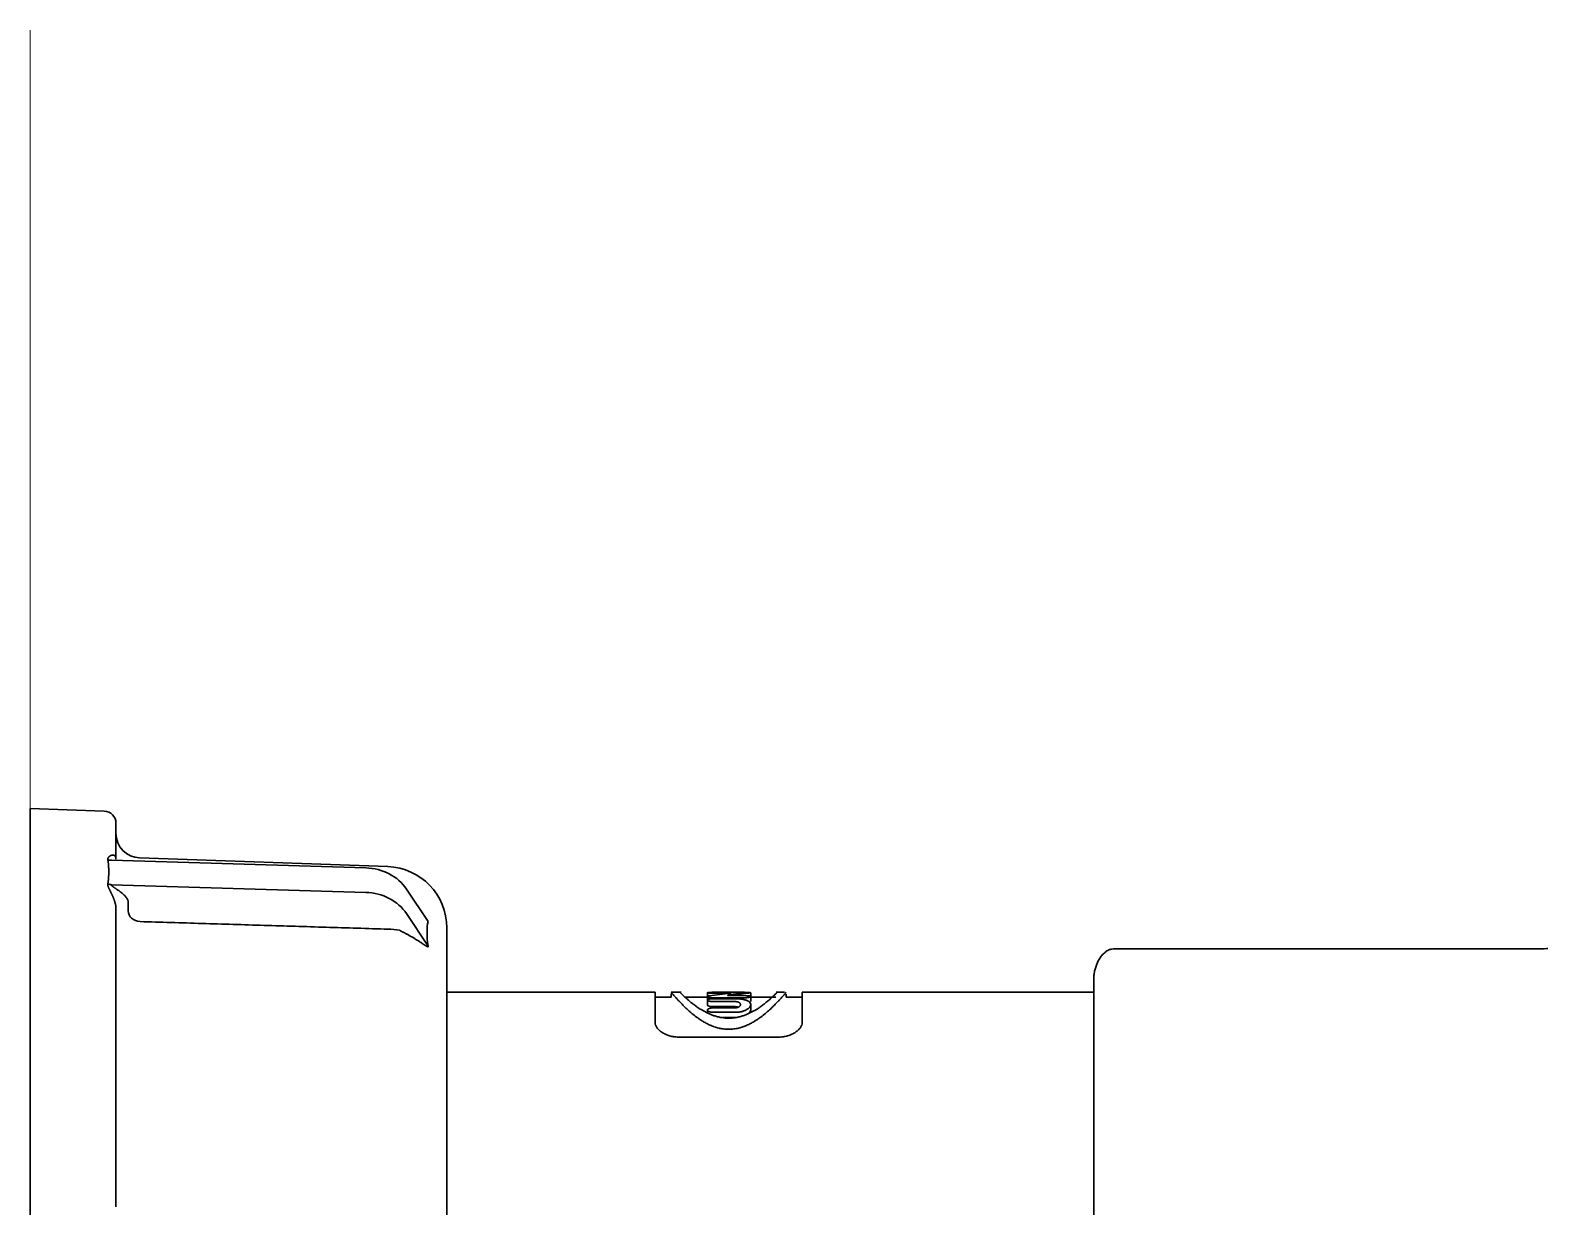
# Model space of a CAD drawing. Extents: x 5819 to 10669, y -850 to 3886.
# Drawn here: x 9465.1 to 9526.7, y 1343.8 to 1391.8 of the extents above; entities that cross this region are included whole.
import ezdxf

# ---------------------------------------------------------------- set-up
doc = ezdxf.new("R2010")
doc.units = 0
doc.header["$LTSCALE"] = 5
doc.layers.get('0').update_dxf_attribs({"linetype": 'CONTINUOUS', "lineweight": 0})
doc.layers.add('1', color=7, linetype='CONTINUOUS', true_color=0xffffff)

msp = doc.modelspace()

# ---------------------------------------------------------------- linework, layer by layer
at = {"color": 4}
msp.add_line((9465.073, 1391.826), (9465.073, 1291.826), dxfattribs=at)
at = {"layer": '1', "color": 7, "linetype": 'Continuous', "lineweight": 35}
for p, q in [((9465.073, 1323.576), (9465.073, 1360.076)), ((9468.09, 1359.971), (9465.073, 1360.076)), ((9468.573, 1359.471), (9468.573, 1358.009)), ((9468.395, 1357.966), (9478.765, 1357.652)), ((9479.66, 1357.704), (9469.538, 1358.057)), ((9478.765, 1356.652), (9468.395, 1356.966)), ((9480.427, 1356.787), (9481.311, 1355.462)), ((9468.573, 1356.009), (9468.573, 1343.826)), ((9469.073, 1355.898), (9469.073, 1356.262)), ((9481.311, 1354.462), (9480.427, 1355.787)), ((9482.073, 1355.206), (9482.073, 1328.447)), ((9526.673, 1354.352), (9509.352, 1354.352)), ((9508.473, 1330.529), (9508.473, 1353.124)), ((9490.573, 1352.576), (9482.073, 1352.576)), ((9490.573, 1352.576), (9490.573, 1351.343)), ((9491.231, 1352.376), (9490.573, 1352.376)), ((9491.639, 1352.576), (9491.231, 1352.576)), ((9491.231, 1352.508), (9491.231, 1352.376)), ((9492.708, 1352.376), (9491.795, 1352.376)), ((9492.708, 1352.403), (9492.708, 1352.557)), ((9492.708, 1352.401), (9492.708, 1352.262)), ((9492.708, 1352.259), (9492.708, 1352.053)), ((9494.226, 1352.568), (9492.943, 1352.568)), ((9492.943, 1352.54), (9493.604, 1352.54)), ((9493.853, 1352.315), (9492.943, 1352.315)), ((9492.943, 1352.198), (9493.837, 1352.198)), ((9492.951, 1352.354), (9494.24, 1352.354)), ((9494.223, 1352.576), (9492.97, 1352.576)), ((9493.46, 1352.568), (9493.46, 1352.574)), ((9493.46, 1352.574), (9493.723, 1352.574)), ((9493.553, 1352.443), (9493.553, 1352.455)), ((9494.24, 1352.44), (9493.588, 1352.44)), ((9493.604, 1352.54), (9493.604, 1352.53)), ((9493.655, 1352.537), (9493.604, 1352.54)), ((9493.639, 1352.533), (9493.656, 1352.536)), ((9493.723, 1352.574), (9493.723, 1352.568)), ((9494.475, 1352.556), (9494.395, 1352.543)), ((9494.475, 1352.406), (9494.475, 1352.556)), ((9494.475, 1352.197), (9494.475, 1352.4)), ((9495.5, 1352.376), (9494.475, 1352.376)), ((9495.857, 1352.576), (9495.506, 1352.576)), ((9495.915, 1352.376), (9495.915, 1352.507)), ((9496.573, 1352.376), (9495.915, 1352.376)), ((9496.573, 1352.576), (9496.573, 1351.343)), ((9508.473, 1352.576), (9496.573, 1352.576)), ((9492.708, 1351.853), (9492.708, 1351.742)), ((9493.837, 1351.991), (9492.943, 1351.991)), ((9493.837, 1351.941), (9492.943, 1351.941)), ((9492.943, 1351.76), (9493.853, 1351.76)), ((9493.853, 1351.543), (9493.335, 1351.543)), ((9494.475, 1351.868), (9494.475, 1352.077)), ((9495.573, 1350.746), (9491.573, 1350.746))]:
    msp.add_line(p, q, dxfattribs=at)
for centre, radius, start, end in [((9468.073, 1359.471), 0.5, 0, 88), ((9469.573, 1359.057), 1, 180, 268), ((9479.573, 1355.206), 2.5, 0, 88)]:
    msp.add_arc(centre, radius, start, end, dxfattribs=at)
for centre, major_axis, ratio, start_param, end_param in [((9478.695, 1355.921), (-2, 0), 0.866025, 3.665191, 4.677482), ((9478.695, 1354.921), (2, 0), 0.866025, 0.523599, 1.53589), ((9469.575, 1355.896), (0.502, 0), 0.866025, 3.137813, 4.674264), ((9484.015, 1350.905), (2.46, -4.919), 0.25, 3.422403, 3.788078), ((9479.573, 1352.574), (-2.98, 0), 0.866025, 4.522349, 4.677177), ((9494.688, 1341.826), (11.675, 0), 0.92076, 1.660733, 1.734392), ((9495.304, 1341.826), (-11.675, 0), 0.92076, 4.790315, 4.862935)]:
    msp.add_ellipse(centre, major_axis=major_axis, ratio=ratio, start_param=start_param, end_param=end_param, dxfattribs=at)
for points, knots in [([(9468.243, 1357.979), (9468.242, 1357.981), (9468.242, 1357.985), (9468.241, 1357.99), (9468.24, 1357.996), (9468.24, 1358.001), (9468.24, 1358.007), (9468.24, 1358.012), (9468.241, 1358.018), (9468.242, 1358.023), (9468.243, 1358.028), (9468.244, 1358.033), (9468.245, 1358.038), (9468.247, 1358.043), (9468.248, 1358.048), (9468.25, 1358.053), (9468.253, 1358.058), (9468.255, 1358.063), (9468.26, 1358.072), (9468.268, 1358.084), (9468.28, 1358.098), (9468.295, 1358.113), (9468.309, 1358.124), (9468.322, 1358.133), (9468.334, 1358.141), (9468.346, 1358.148), (9468.358, 1358.154), (9468.37, 1358.159), (9468.383, 1358.164), (9468.395, 1358.168), (9468.408, 1358.171), (9468.42, 1358.173), (9468.428, 1358.174), (9468.433, 1358.174)], [0, 0, 0, 0, 0.015878, 0.031814, 0.047812, 0.06388, 0.080024, 0.096249, 0.112563, 0.128971, 0.145479, 0.162093, 0.178818, 0.19566, 0.212625, 0.229717, 0.246942, 0.264306, 0.281812, 0.341486, 0.403922, 0.469212, 0.537436, 0.583365, 0.629342, 0.675374, 0.721474, 0.767649, 0.81391, 0.860266, 0.906726, 0.953301, 1, 1, 1, 1]), ([(9468.243, 1357.004), (9468.244, 1357.012), (9468.246, 1357.028), (9468.25, 1357.053), (9468.253, 1357.077), (9468.256, 1357.102), (9468.259, 1357.127), (9468.262, 1357.152), (9468.265, 1357.178), (9468.267, 1357.203), (9468.269, 1357.229), (9468.271, 1357.256), (9468.273, 1357.282), (9468.274, 1357.309), (9468.275, 1357.336), (9468.277, 1357.363), (9468.277, 1357.39), (9468.278, 1357.418), (9468.279, 1357.445), (9468.279, 1357.473), (9468.279, 1357.508), (9468.279, 1357.55), (9468.278, 1357.597), (9468.276, 1357.643), (9468.274, 1357.689), (9468.272, 1357.733), (9468.268, 1357.776), (9468.265, 1357.819), (9468.26, 1357.86), (9468.255, 1357.901), (9468.249, 1357.94), (9468.245, 1357.966), (9468.243, 1357.979)], [0, 0, 0, 0, 0.023767, 0.047813, 0.072139, 0.096746, 0.121634, 0.146804, 0.172257, 0.197993, 0.224014, 0.25032, 0.276911, 0.303788, 0.330952, 0.358404, 0.386144, 0.414172, 0.44249, 0.471098, 0.499996, 0.549727, 0.598592, 0.646596, 0.693742, 0.740031, 0.785469, 0.830058, 0.873802, 0.916704, 0.958769, 1, 1, 1, 1]), ([(9468.433, 1358.174), (9468.435, 1358.174), (9468.439, 1358.174), (9468.445, 1358.175), (9468.451, 1358.174), (9468.458, 1358.174), (9468.463, 1358.173), (9468.469, 1358.172), (9468.475, 1358.171), (9468.48, 1358.17), (9468.486, 1358.168), (9468.491, 1358.166), (9468.496, 1358.164), (9468.501, 1358.162), (9468.506, 1358.159), (9468.51, 1358.157), (9468.515, 1358.154), (9468.519, 1358.15), (9468.523, 1358.147), (9468.527, 1358.143), (9468.532, 1358.139), (9468.537, 1358.133), (9468.542, 1358.126), (9468.547, 1358.118), (9468.552, 1358.11), (9468.556, 1358.102), (9468.56, 1358.093), (9468.563, 1358.084), (9468.565, 1358.074), (9468.568, 1358.064), (9468.57, 1358.054), (9468.571, 1358.043), (9468.572, 1358.032), (9468.573, 1358.02), (9468.573, 1358.013), (9468.573, 1358.009)], [0, 0, 0, 0, 0.033366, 0.06622, 0.098563, 0.130401, 0.161736, 0.192573, 0.222914, 0.252765, 0.282129, 0.311011, 0.339415, 0.367347, 0.394812, 0.421815, 0.448361, 0.474458, 0.50011, 0.525325, 0.550109, 0.589003, 0.62668, 0.663174, 0.698524, 0.732768, 0.765952, 0.798124, 0.829336, 0.859645, 0.889114, 0.917809, 0.945803, 0.973173, 1, 1, 1, 1]), ([(9468.433, 1356.508), (9468.43, 1356.513), (9468.426, 1356.523), (9468.419, 1356.538), (9468.412, 1356.554), (9468.405, 1356.568), (9468.398, 1356.583), (9468.391, 1356.598), (9468.384, 1356.612), (9468.377, 1356.626), (9468.37, 1356.641), (9468.363, 1356.655), (9468.357, 1356.668), (9468.35, 1356.682), (9468.343, 1356.696), (9468.337, 1356.709), (9468.33, 1356.722), (9468.324, 1356.735), (9468.317, 1356.748), (9468.307, 1356.768), (9468.295, 1356.795), (9468.28, 1356.826), (9468.268, 1356.856), (9468.259, 1356.88), (9468.253, 1356.899), (9468.249, 1356.913), (9468.245, 1356.928), (9468.243, 1356.941), (9468.241, 1356.955), (9468.24, 1356.968), (9468.24, 1356.98), (9468.241, 1356.993), (9468.242, 1357), (9468.243, 1357.004)], [0, 0, 0, 0, 0.025956, 0.051873, 0.077753, 0.103598, 0.129409, 0.155187, 0.180935, 0.206654, 0.232345, 0.258011, 0.283653, 0.309272, 0.334871, 0.36045, 0.386012, 0.411559, 0.437091, 0.462612, 0.530774, 0.596037, 0.65848, 0.718196, 0.751132, 0.783577, 0.815565, 0.847131, 0.878313, 0.90915, 0.939682, 0.969951, 1, 1, 1, 1]), ([(9468.395, 1356.966), (9468.394, 1356.964), (9468.392, 1356.961), (9468.391, 1356.956), (9468.39, 1356.951), (9468.391, 1356.946), (9468.392, 1356.94), (9468.395, 1356.934), (9468.399, 1356.928), (9468.404, 1356.922), (9468.41, 1356.915), (9468.417, 1356.909), (9468.428, 1356.899), (9468.445, 1356.886), (9468.469, 1356.869), (9468.498, 1356.849), (9468.525, 1356.832), (9468.551, 1356.815), (9468.578, 1356.798), (9468.613, 1356.775), (9468.661, 1356.742), (9468.716, 1356.704), (9468.775, 1356.661), (9468.825, 1356.62), (9468.872, 1356.579), (9468.913, 1356.54), (9468.949, 1356.502), (9468.972, 1356.474), (9468.986, 1356.457), (9468.991, 1356.449), (9468.997, 1356.441), (9469.003, 1356.434), (9469.008, 1356.426), (9469.013, 1356.419), (9469.018, 1356.411), (9469.022, 1356.404), (9469.027, 1356.396), (9469.031, 1356.389), (9469.035, 1356.382), (9469.039, 1356.375), (9469.042, 1356.367), (9469.046, 1356.36), (9469.049, 1356.353), (9469.052, 1356.346), (9469.055, 1356.339), (9469.057, 1356.333), (9469.06, 1356.326), (9469.062, 1356.319), (9469.064, 1356.312), (9469.066, 1356.306), (9469.068, 1356.299), (9469.069, 1356.293), (9469.07, 1356.287), (9469.071, 1356.28), (9469.072, 1356.274), (9469.073, 1356.268), (9469.073, 1356.264), (9469.073, 1356.262)], [0, 0, 0, 0, 0.008827, 0.017529, 0.026214, 0.034991, 0.043964, 0.053232, 0.062884, 0.073, 0.083649, 0.094889, 0.106772, 0.133274, 0.163963, 0.19895, 0.238314, 0.259625, 0.290185, 0.329995, 0.379055, 0.458183, 0.519485, 0.58154, 0.638683, 0.690987, 0.738547, 0.781491, 0.790577, 0.79953, 0.808349, 0.817039, 0.8256, 0.834035, 0.842346, 0.850535, 0.858606, 0.86656, 0.874401, 0.882131, 0.889753, 0.89727, 0.904687, 0.912004, 0.919228, 0.92636, 0.933406, 0.940368, 0.947251, 0.954059, 0.960796, 0.967468, 0.974078, 0.980631, 0.987132, 0.993587, 1, 1, 1, 1]), ([(9468.573, 1356.009), (9468.573, 1356.011), (9468.573, 1356.016), (9468.573, 1356.023), (9468.572, 1356.031), (9468.572, 1356.039), (9468.571, 1356.047), (9468.571, 1356.055), (9468.57, 1356.063), (9468.569, 1356.071), (9468.568, 1356.08), (9468.567, 1356.088), (9468.566, 1356.097), (9468.564, 1356.106), (9468.563, 1356.115), (9468.561, 1356.125), (9468.559, 1356.134), (9468.557, 1356.144), (9468.555, 1356.153), (9468.553, 1356.163), (9468.551, 1356.173), (9468.548, 1356.183), (9468.546, 1356.194), (9468.543, 1356.204), (9468.54, 1356.214), (9468.537, 1356.225), (9468.534, 1356.236), (9468.53, 1356.251), (9468.524, 1356.271), (9468.516, 1356.296), (9468.507, 1356.321), (9468.498, 1356.347), (9468.488, 1356.373), (9468.478, 1356.399), (9468.467, 1356.426), (9468.456, 1356.453), (9468.445, 1356.48), (9468.437, 1356.499), (9468.433, 1356.508)], [0, 0, 0, 0, 0.014378, 0.028902, 0.043586, 0.058442, 0.073484, 0.088723, 0.104172, 0.11984, 0.13574, 0.151881, 0.168274, 0.184928, 0.201853, 0.219056, 0.236547, 0.254333, 0.272422, 0.290821, 0.309537, 0.328577, 0.347948, 0.367654, 0.387703, 0.408098, 0.428847, 0.449953, 0.497402, 0.546428, 0.597075, 0.649384, 0.703393, 0.759133, 0.816637, 0.875933, 0.937046, 1, 1, 1, 1]), ([(9480.136, 1355.109), (9480.147, 1355.103), (9480.17, 1355.091), (9480.205, 1355.074), (9480.24, 1355.055), (9480.277, 1355.036), (9480.315, 1355.017), (9480.354, 1354.996), (9480.394, 1354.975), (9480.435, 1354.953), (9480.477, 1354.93), (9480.519, 1354.907), (9480.562, 1354.883), (9480.606, 1354.858), (9480.651, 1354.833), (9480.696, 1354.806), (9480.741, 1354.779), (9480.787, 1354.751), (9480.832, 1354.723), (9480.874, 1354.697), (9480.913, 1354.671), (9480.952, 1354.646), (9480.993, 1354.619), (9481.033, 1354.592), (9481.072, 1354.566), (9481.105, 1354.543), (9481.133, 1354.525), (9481.157, 1354.51), (9481.177, 1354.497), (9481.196, 1354.485), (9481.213, 1354.474), (9481.23, 1354.465), (9481.245, 1354.456), (9481.255, 1354.45), (9481.263, 1354.446), (9481.266, 1354.444), (9481.27, 1354.442), (9481.274, 1354.441), (9481.277, 1354.439), (9481.281, 1354.438), (9481.284, 1354.437), (9481.287, 1354.436), (9481.289, 1354.435), (9481.292, 1354.435), (9481.295, 1354.434), (9481.297, 1354.434), (9481.299, 1354.434), (9481.301, 1354.434), (9481.303, 1354.434), (9481.305, 1354.435), (9481.306, 1354.435), (9481.307, 1354.436), (9481.309, 1354.437), (9481.31, 1354.438), (9481.311, 1354.439), (9481.311, 1354.441), (9481.312, 1354.442), (9481.312, 1354.444), (9481.313, 1354.446), (9481.313, 1354.448), (9481.313, 1354.451), (9481.312, 1354.453), (9481.312, 1354.456), (9481.312, 1354.459), (9481.311, 1354.461), (9481.311, 1354.462)], [0, 0, 0, 0, 0.022749, 0.046442, 0.071084, 0.096677, 0.123224, 0.150727, 0.17919, 0.208613, 0.238998, 0.270347, 0.302662, 0.335944, 0.370194, 0.405413, 0.441603, 0.478764, 0.516896, 0.550512, 0.584107, 0.617682, 0.651237, 0.690279, 0.725292, 0.756281, 0.783252, 0.803729, 0.82322, 0.841731, 0.85927, 0.875843, 0.891461, 0.906135, 0.910594, 0.914927, 0.919136, 0.92322, 0.927183, 0.931027, 0.934753, 0.938363, 0.941861, 0.945249, 0.948531, 0.951708, 0.954786, 0.957768, 0.96066, 0.963464, 0.966189, 0.968838, 0.971418, 0.973938, 0.976403, 0.978822, 0.981203, 0.983556, 0.985888, 0.988211, 0.990533, 0.992863, 0.995212, 0.997588, 1, 1, 1, 1]), ([(9508.626, 1353.794), (9508.65, 1353.844), (9508.676, 1353.894), (9508.736, 1353.99), (9508.769, 1354.036), (9508.825, 1354.103), (9508.845, 1354.124), (9508.887, 1354.167), (9508.909, 1354.187), (9508.978, 1354.245), (9509.028, 1354.281), (9509.084, 1354.311)], [0, 0, 0, 0, 0.25, 0.25, 0.5, 0.5, 0.625, 0.625, 0.75, 0.75, 1, 1, 1, 1]), ([(9527.711, 1354.527), (9527.711, 1354.527), (9527.71, 1354.526), (9527.687, 1354.51), (9527.587, 1354.469), (9527.378, 1354.412), (9527.048, 1354.365), (9526.753, 1354.347), (9526.599, 1354.354), (9526.577, 1354.355)], [0, 0, 0, 0, 0.018111, 0.118249, 0.264032, 0.470073, 0.710482, 0.959056, 1, 1, 1, 1]), ([(9508.473, 1353.124), (9508.473, 1353.131), (9508.473, 1353.139), (9508.473, 1353.154), (9508.474, 1353.177), (9508.476, 1353.23), (9508.48, 1353.275), (9508.488, 1353.335), (9508.492, 1353.364), (9508.503, 1353.422), (9508.509, 1353.451), (9508.529, 1353.535), (9508.545, 1353.589), (9508.583, 1353.694), (9508.603, 1353.745), (9508.626, 1353.794)], [0, 0, 0, 0, 0.03125, 0.03125, 0.0625, 0.125, 0.25, 0.25, 0.375, 0.375, 0.5, 0.5, 0.75, 0.75, 1, 1, 1, 1]), ([(9491.231, 1352.576), (9491.231, 1352.576), (9491.239, 1352.566), (9491.266, 1352.534), (9491.288, 1352.508), (9491.319, 1352.472), (9491.346, 1352.441), (9491.356, 1352.429), (9491.376, 1352.406), (9491.387, 1352.394), (9491.421, 1352.355), (9491.447, 1352.327), (9491.502, 1352.266), (9491.532, 1352.233), (9491.598, 1352.163), (9491.633, 1352.126), (9491.71, 1352.047), (9491.752, 1352.006), (9491.842, 1351.919), (9491.89, 1351.874), (9491.956, 1351.815), (9491.97, 1351.803), (9491.997, 1351.779), (9492.039, 1351.743), (9492.083, 1351.706), (9492.175, 1351.631), (9492.241, 1351.581), (9492.349, 1351.504), (9492.386, 1351.478), (9492.463, 1351.427), (9492.503, 1351.402), (9492.587, 1351.352), (9492.631, 1351.327), (9492.723, 1351.279), (9492.772, 1351.256), (9492.849, 1351.222), (9492.875, 1351.211), (9492.916, 1351.195), (9492.93, 1351.189), (9492.958, 1351.179), (9492.973, 1351.174), (9493.044, 1351.149), (9493.105, 1351.131), (9493.184, 1351.112), (9493.2, 1351.109), (9493.232, 1351.102), (9493.248, 1351.099), (9493.298, 1351.09), (9493.332, 1351.085), (9493.433, 1351.072), (9493.502, 1351.067), (9493.573, 1351.067)], [0, 0, 0, 0, 0.124978, 0.124978, 0.187479, 0.249981, 0.249981, 0.281232, 0.281232, 0.312483, 0.312483, 0.374984, 0.374984, 0.437486, 0.437486, 0.499987, 0.499987, 0.562489, 0.562489, 0.62499, 0.62499, 0.640616, 0.640616, 0.656241, 0.687492, 0.687492, 0.749994, 0.749994, 0.781244, 0.781244, 0.812495, 0.812495, 0.843746, 0.843746, 0.874997, 0.874997, 0.890622, 0.890622, 0.898435, 0.898435, 0.906248, 0.906248, 0.937498, 0.937498, 0.945311, 0.945311, 0.953124, 0.953124, 0.968749, 0.968749, 1, 1, 1, 1]), ([(9493.573, 1351.523), (9493.514, 1351.523), (9493.456, 1351.526), (9493.371, 1351.534), (9493.343, 1351.538), (9493.288, 1351.546), (9493.26, 1351.55), (9493.18, 1351.566), (9493.13, 1351.578), (9493.057, 1351.598), (9493.033, 1351.605), (9492.987, 1351.619), (9492.964, 1351.627), (9492.897, 1351.65), (9492.856, 1351.666), (9492.776, 1351.7), (9492.738, 1351.717), (9492.666, 1351.752), (9492.631, 1351.77), (9492.581, 1351.797), (9492.565, 1351.806), (9492.533, 1351.824), (9492.517, 1351.833), (9492.44, 1351.878), (9492.384, 1351.913), (9492.281, 1351.982), (9492.233, 1352.016), (9492.144, 1352.082), (9492.103, 1352.114), (9492.045, 1352.16), (9492.027, 1352.175), (9491.991, 1352.204), (9491.974, 1352.219), (9491.925, 1352.26), (9491.895, 1352.286), (9491.84, 1352.336), (9491.814, 1352.359), (9491.745, 1352.423), (9491.707, 1352.459), (9491.662, 1352.502), (9491.649, 1352.515), (9491.627, 1352.537), (9491.618, 1352.546), (9491.606, 1352.558), (9491.603, 1352.561), (9491.598, 1352.566), (9491.595, 1352.569), (9491.59, 1352.574), (9491.588, 1352.576), (9491.588, 1352.576)], [0, 0, 0, 0, 0.031283, 0.031283, 0.046924, 0.046924, 0.062565, 0.062565, 0.093848, 0.093848, 0.109489, 0.109489, 0.12513, 0.12513, 0.156413, 0.156413, 0.187695, 0.187695, 0.218978, 0.218978, 0.234619, 0.234619, 0.25026, 0.25026, 0.312825, 0.312825, 0.37539, 0.37539, 0.437955, 0.437955, 0.469238, 0.469238, 0.50052, 0.50052, 0.563085, 0.563085, 0.62565, 0.62565, 0.75078, 0.75078, 0.813345, 0.813345, 0.87591, 0.87591, 0.907193, 0.907193, 0.938475, 0.938475, 1, 1, 1, 1]), ([(9493.46, 1352.574), (9493.432, 1352.574), (9493.404, 1352.574), (9493.35, 1352.574), (9493.323, 1352.574), (9493.283, 1352.574), (9493.269, 1352.574), (9493.243, 1352.574), (9493.23, 1352.574), (9493.191, 1352.575), (9493.167, 1352.575), (9493.119, 1352.575), (9493.096, 1352.575), (9493.062, 1352.576), (9493.051, 1352.576), (9493.03, 1352.576), (9492.998, 1352.576), (9492.97, 1352.576), (9492.942, 1352.576), (9492.933, 1352.576), (9492.916, 1352.576), (9492.908, 1352.576), (9492.867, 1352.576), (9492.839, 1352.575), (9492.791, 1352.573), (9492.771, 1352.572), (9492.723, 1352.566), (9492.708, 1352.561), (9492.708, 1352.554)], [0, 0, 0, 0, 0.062605, 0.062605, 0.12521, 0.12521, 0.156513, 0.156513, 0.187815, 0.187815, 0.25042, 0.25042, 0.313026, 0.313026, 0.344328, 0.344328, 0.375631, 0.438236, 0.438236, 0.469538, 0.469538, 0.500841, 0.500841, 0.626051, 0.626051, 0.751261, 0.751261, 1, 1, 1, 1]), ([(9492.943, 1352.54), (9492.927, 1352.54), (9492.912, 1352.541), (9492.889, 1352.541), (9492.882, 1352.541), (9492.867, 1352.541), (9492.86, 1352.542), (9492.838, 1352.542), (9492.825, 1352.543), (9492.799, 1352.544), (9492.787, 1352.545), (9492.766, 1352.547), (9492.756, 1352.548), (9492.743, 1352.549), (9492.739, 1352.549), (9492.732, 1352.55), (9492.725, 1352.551), (9492.72, 1352.552), (9492.716, 1352.553), (9492.714, 1352.554), (9492.709, 1352.555), (9492.708, 1352.556), (9492.708, 1352.558), (9492.708, 1352.558), (9492.71, 1352.559), (9492.711, 1352.559), (9492.715, 1352.561), (9492.72, 1352.561), (9492.728, 1352.562), (9492.732, 1352.563), (9492.739, 1352.563), (9492.743, 1352.564), (9492.756, 1352.565), (9492.765, 1352.565), (9492.787, 1352.566), (9492.799, 1352.567), (9492.818, 1352.567), (9492.825, 1352.567), (9492.838, 1352.568), (9492.845, 1352.568), (9492.867, 1352.568), (9492.881, 1352.568), (9492.911, 1352.568), (9492.927, 1352.568), (9492.943, 1352.568)], [0, 0, 0, 0, 0.0625, 0.0625, 0.09375, 0.09375, 0.125, 0.125, 0.1875, 0.1875, 0.25, 0.25, 0.3125, 0.3125, 0.34375, 0.34375, 0.375, 0.40625, 0.40625, 0.4375, 0.4375, 0.5, 0.5, 0.53125, 0.53125, 0.5625, 0.5625, 0.625, 0.625, 0.65625, 0.65625, 0.6875, 0.6875, 0.75, 0.75, 0.8125, 0.8125, 0.84375, 0.84375, 0.875, 0.875, 0.9375, 0.9375, 1, 1, 1, 1]), ([(9492.951, 1352.354), (9492.926, 1352.354), (9492.902, 1352.355), (9492.873, 1352.357), (9492.867, 1352.357), (9492.855, 1352.358), (9492.839, 1352.36), (9492.823, 1352.362), (9492.803, 1352.364), (9492.793, 1352.366), (9492.775, 1352.369), (9492.767, 1352.371), (9492.752, 1352.375), (9492.745, 1352.377), (9492.734, 1352.381), (9492.728, 1352.383), (9492.72, 1352.387), (9492.716, 1352.39), (9492.711, 1352.394), (9492.707, 1352.398), (9492.708, 1352.403), (9492.709, 1352.406), (9492.71, 1352.407), (9492.712, 1352.409), (9492.713, 1352.41), (9492.717, 1352.413), (9492.72, 1352.415), (9492.729, 1352.419), (9492.735, 1352.421), (9492.753, 1352.427), (9492.768, 1352.43), (9492.786, 1352.433)], [0, 0, 0, 0, 0.125, 0.125, 0.15625, 0.15625, 0.1875, 0.25, 0.25, 0.3125, 0.3125, 0.375, 0.375, 0.4375, 0.4375, 0.5, 0.5, 0.5625, 0.5625, 0.625, 0.6875, 0.6875, 0.71875, 0.71875, 0.75, 0.75, 0.8125, 0.8125, 0.875, 0.875, 1, 1, 1, 1]), ([(9492.943, 1352.198), (9492.927, 1352.198), (9492.911, 1352.198), (9492.889, 1352.2), (9492.881, 1352.2), (9492.866, 1352.202), (9492.859, 1352.202), (9492.837, 1352.205), (9492.824, 1352.207), (9492.804, 1352.21), (9492.798, 1352.211), (9492.786, 1352.214), (9492.781, 1352.215), (9492.765, 1352.22), (9492.755, 1352.223), (9492.738, 1352.23), (9492.731, 1352.233), (9492.722, 1352.238), (9492.72, 1352.24), (9492.716, 1352.244), (9492.714, 1352.246), (9492.709, 1352.252), (9492.708, 1352.255), (9492.708, 1352.263), (9492.709, 1352.267), (9492.715, 1352.274), (9492.719, 1352.277), (9492.728, 1352.282), (9492.731, 1352.284), (9492.738, 1352.287), (9492.742, 1352.289), (9492.755, 1352.293), (9492.764, 1352.296), (9492.786, 1352.301), (9492.798, 1352.304), (9492.817, 1352.306), (9492.823, 1352.307), (9492.837, 1352.309), (9492.844, 1352.31), (9492.866, 1352.312), (9492.881, 1352.313), (9492.911, 1352.314), (9492.927, 1352.315), (9492.943, 1352.315)], [0, 0, 0, 0, 0.0625, 0.0625, 0.09375, 0.09375, 0.125, 0.125, 0.1875, 0.1875, 0.21875, 0.21875, 0.25, 0.25, 0.3125, 0.3125, 0.375, 0.375, 0.40625, 0.40625, 0.4375, 0.4375, 0.5, 0.5, 0.5625, 0.5625, 0.625, 0.625, 0.65625, 0.65625, 0.6875, 0.6875, 0.75, 0.75, 0.8125, 0.8125, 0.84375, 0.84375, 0.875, 0.875, 0.9375, 0.9375, 1, 1, 1, 1]), ([(9493.553, 1352.455), (9493.549, 1352.454), (9493.545, 1352.453), (9493.54, 1352.452), (9493.538, 1352.451), (9493.536, 1352.45), (9493.535, 1352.449), (9493.536, 1352.447), (9493.537, 1352.446), (9493.541, 1352.445), (9493.544, 1352.444), (9493.55, 1352.443), (9493.554, 1352.442), (9493.563, 1352.441), (9493.567, 1352.441), (9493.578, 1352.44), (9493.583, 1352.44), (9493.588, 1352.44)], [0, 0, 0, 0, 0.125, 0.125, 0.25, 0.25, 0.375, 0.375, 0.5, 0.5, 0.625, 0.625, 0.75, 0.75, 0.875, 0.875, 1, 1, 1, 1]), ([(9495.558, 1352.576), (9495.558, 1352.576), (9495.558, 1352.576), (9495.558, 1352.576), (9495.551, 1352.569), (9495.529, 1352.547), (9495.519, 1352.538), (9495.497, 1352.516), (9495.484, 1352.503), (9495.455, 1352.474), (9495.438, 1352.458), (9495.409, 1352.431), (9495.399, 1352.421), (9495.378, 1352.401), (9495.366, 1352.391), (9495.331, 1352.359), (9495.306, 1352.336), (9495.25, 1352.286), (9495.22, 1352.26), (9495.155, 1352.205), (9495.12, 1352.176), (9495.044, 1352.115), (9495.003, 1352.083), (9494.936, 1352.033), (9494.913, 1352.017), (9494.865, 1351.982), (9494.839, 1351.965), (9494.761, 1351.913), (9494.705, 1351.877), (9494.613, 1351.823), (9494.581, 1351.805), (9494.514, 1351.77), (9494.48, 1351.752), (9494.407, 1351.717), (9494.37, 1351.7), (9494.31, 1351.675), (9494.29, 1351.667), (9494.248, 1351.65), (9494.226, 1351.642), (9494.159, 1351.619), (9494.113, 1351.604), (9494.04, 1351.584), (9494.016, 1351.578), (9493.965, 1351.566), (9493.938, 1351.56), (9493.858, 1351.545), (9493.804, 1351.537), (9493.733, 1351.53), (9493.719, 1351.529), (9493.69, 1351.527), (9493.675, 1351.526), (9493.632, 1351.524), (9493.602, 1351.523), (9493.573, 1351.523)], [0, 0, 0, 0, 0.000908, 0.000908, 0.125795, 0.125795, 0.188238, 0.188238, 0.250681, 0.250681, 0.313124, 0.313124, 0.344346, 0.344346, 0.375568, 0.375568, 0.438011, 0.438011, 0.500454, 0.500454, 0.562897, 0.562897, 0.625341, 0.625341, 0.656562, 0.656562, 0.687784, 0.687784, 0.750227, 0.750227, 0.781449, 0.781449, 0.81267, 0.81267, 0.843892, 0.843892, 0.859503, 0.859503, 0.875114, 0.875114, 0.906335, 0.906335, 0.921946, 0.921946, 0.937557, 0.937557, 0.968778, 0.968778, 0.976584, 0.976584, 0.984389, 0.984389, 1, 1, 1, 1]), ([(9493.573, 1351.067), (9493.644, 1351.067), (9493.712, 1351.072), (9493.813, 1351.084), (9493.846, 1351.089), (9493.912, 1351.101), (9493.945, 1351.108), (9494.04, 1351.131), (9494.099, 1351.149), (9494.185, 1351.178), (9494.213, 1351.188), (9494.254, 1351.204), (9494.267, 1351.21), (9494.294, 1351.221), (9494.307, 1351.226), (9494.372, 1351.255), (9494.421, 1351.278), (9494.514, 1351.327), (9494.558, 1351.352), (9494.642, 1351.402), (9494.683, 1351.427), (9494.76, 1351.479), (9494.798, 1351.504), (9494.905, 1351.581), (9494.971, 1351.632), (9495.093, 1351.73), (9495.149, 1351.779), (9495.254, 1351.872), (9495.302, 1351.917), (9495.37, 1351.983), (9495.392, 1352.004), (9495.434, 1352.046), (9495.454, 1352.066), (9495.512, 1352.126), (9495.548, 1352.163), (9495.614, 1352.233), (9495.644, 1352.266), (9495.727, 1352.357), (9495.772, 1352.409), (9495.826, 1352.471), (9495.841, 1352.489), (9495.868, 1352.521), (9495.879, 1352.534), (9495.893, 1352.55), (9495.897, 1352.554), (9495.903, 1352.562), (9495.906, 1352.566), (9495.913, 1352.573), (9495.915, 1352.576), (9495.915, 1352.576)], [0, 0, 0, 0, 0.031283, 0.031283, 0.046924, 0.046924, 0.062565, 0.062565, 0.093848, 0.093848, 0.10949, 0.10949, 0.11731, 0.11731, 0.125131, 0.125131, 0.156414, 0.156414, 0.187696, 0.187696, 0.218979, 0.218979, 0.250262, 0.250262, 0.312827, 0.312827, 0.375393, 0.375393, 0.437958, 0.437958, 0.469241, 0.469241, 0.500523, 0.500523, 0.563089, 0.563089, 0.625654, 0.625654, 0.750785, 0.750785, 0.813351, 0.813351, 0.875916, 0.875916, 0.907199, 0.907199, 0.938481, 0.938481, 1, 1, 1, 1]), ([(9494.223, 1352.576), (9494.217, 1352.576), (9494.21, 1352.576), (9494.194, 1352.576), (9494.184, 1352.576), (9494.154, 1352.576), (9494.132, 1352.576), (9494.088, 1352.575), (9494.065, 1352.575), (9494.029, 1352.575), (9494.016, 1352.575), (9493.991, 1352.575), (9493.979, 1352.575), (9493.941, 1352.574), (9493.915, 1352.574), (9493.861, 1352.574), (9493.834, 1352.574), (9493.793, 1352.574), (9493.779, 1352.574), (9493.751, 1352.574), (9493.737, 1352.574), (9493.723, 1352.574)], [0, 0, 0, 0, 0.049301, 0.049301, 0.122431, 0.122431, 0.268693, 0.268693, 0.414954, 0.414954, 0.488085, 0.488085, 0.561216, 0.561216, 0.707477, 0.707477, 0.853739, 0.853739, 0.926869, 0.926869, 1, 1, 1, 1]), ([(9493.837, 1351.941), (9493.848, 1351.941), (9493.859, 1351.942), (9493.874, 1351.943), (9493.879, 1351.944), (9493.889, 1351.946), (9493.894, 1351.946), (9493.908, 1351.949), (9493.917, 1351.952), (9493.933, 1351.956), (9493.941, 1351.959), (9493.955, 1351.964), (9493.962, 1351.967), (9493.974, 1351.973), (9493.98, 1351.976), (9493.996, 1351.986), (9494.005, 1351.992), (9494.02, 1352.005), (9494.026, 1352.012), (9494.037, 1352.025), (9494.042, 1352.032), (9494.052, 1352.052), (9494.055, 1352.065), (9494.056, 1352.084), (9494.055, 1352.091), (9494.052, 1352.104), (9494.049, 1352.11), (9494.042, 1352.122), (9494.038, 1352.128), (9494.027, 1352.14), (9494.021, 1352.146), (9494.006, 1352.157), (9493.997, 1352.162), (9493.975, 1352.173), (9493.963, 1352.178), (9493.941, 1352.184), (9493.934, 1352.186), (9493.917, 1352.19), (9493.908, 1352.192), (9493.894, 1352.194), (9493.889, 1352.195), (9493.879, 1352.196), (9493.874, 1352.196), (9493.859, 1352.198), (9493.848, 1352.198), (9493.837, 1352.198)], [0, 0, 0, 0, 0.03125, 0.03125, 0.046875, 0.046875, 0.0625, 0.0625, 0.09375, 0.09375, 0.125, 0.125, 0.15625, 0.15625, 0.1875, 0.1875, 0.25, 0.25, 0.3125, 0.3125, 0.375, 0.375, 0.5, 0.5, 0.5625, 0.5625, 0.625, 0.625, 0.6875, 0.6875, 0.75, 0.75, 0.8125, 0.8125, 0.875, 0.875, 0.90625, 0.90625, 0.9375, 0.9375, 0.953125, 0.953125, 0.96875, 0.96875, 1, 1, 1, 1]), ([(9493.853, 1352.315), (9493.879, 1352.315), (9493.904, 1352.314), (9493.954, 1352.312), (9493.979, 1352.311), (9494.028, 1352.307), (9494.051, 1352.305), (9494.096, 1352.299), (9494.117, 1352.296), (9494.159, 1352.289), (9494.178, 1352.285), (9494.215, 1352.277), (9494.232, 1352.272), (9494.265, 1352.263), (9494.28, 1352.258), (9494.309, 1352.248), (9494.322, 1352.242), (9494.36, 1352.226), (9494.381, 1352.214), (9494.407, 1352.195), (9494.416, 1352.189), (9494.43, 1352.176), (9494.437, 1352.169), (9494.466, 1352.135), (9494.476, 1352.106), (9494.475, 1352.068), (9494.474, 1352.06), (9494.471, 1352.044), (9494.464, 1352.021), (9494.451, 1351.997), (9494.427, 1351.964), (9494.412, 1351.948), (9494.385, 1351.924), (9494.375, 1351.916), (9494.354, 1351.9), (9494.342, 1351.892), (9494.305, 1351.868), (9494.278, 1351.853), (9494.237, 1351.835), (9494.229, 1351.831), (9494.211, 1351.824), (9494.203, 1351.821), (9494.175, 1351.811), (9494.156, 1351.805), (9494.126, 1351.796), (9494.116, 1351.793), (9494.095, 1351.788), (9494.084, 1351.785), (9494.05, 1351.778), (9494.027, 1351.774), (9493.992, 1351.769), (9493.98, 1351.767), (9493.955, 1351.764), (9493.942, 1351.763), (9493.904, 1351.761), (9493.879, 1351.76), (9493.853, 1351.76)], [0, 0, 0, 0, 0.03125, 0.03125, 0.0625, 0.0625, 0.09375, 0.09375, 0.125, 0.125, 0.15625, 0.15625, 0.1875, 0.1875, 0.21875, 0.21875, 0.25, 0.25, 0.3125, 0.3125, 0.34375, 0.34375, 0.375, 0.375, 0.5, 0.5, 0.53125, 0.53125, 0.5625, 0.625, 0.625, 0.6875, 0.6875, 0.71875, 0.71875, 0.75, 0.75, 0.8125, 0.8125, 0.828125, 0.828125, 0.84375, 0.84375, 0.875, 0.875, 0.890625, 0.890625, 0.90625, 0.90625, 0.9375, 0.9375, 0.953125, 0.953125, 0.96875, 0.96875, 1, 1, 1, 1]), ([(9494.226, 1352.568), (9494.251, 1352.568), (9494.276, 1352.568), (9494.306, 1352.568), (9494.312, 1352.568), (9494.323, 1352.568), (9494.329, 1352.568), (9494.346, 1352.567), (9494.356, 1352.567), (9494.377, 1352.566), (9494.387, 1352.566), (9494.405, 1352.565), (9494.413, 1352.565), (9494.425, 1352.564), (9494.429, 1352.564), (9494.436, 1352.564), (9494.439, 1352.563), (9494.448, 1352.563), (9494.454, 1352.562), (9494.463, 1352.561), (9494.466, 1352.56), (9494.469, 1352.559)], [0, 0, 0, 0, 0.222466, 0.222466, 0.278083, 0.278083, 0.333699, 0.333699, 0.444932, 0.444932, 0.556165, 0.556165, 0.667398, 0.667398, 0.723015, 0.723015, 0.778631, 0.778631, 0.889864, 0.889864, 1, 1, 1, 1]), ([(9494.24, 1352.44), (9494.256, 1352.44), (9494.271, 1352.44), (9494.294, 1352.439), (9494.301, 1352.439), (9494.316, 1352.438), (9494.324, 1352.438), (9494.345, 1352.436), (9494.359, 1352.435), (9494.378, 1352.433), (9494.384, 1352.432), (9494.396, 1352.431), (9494.402, 1352.43), (9494.418, 1352.427), (9494.428, 1352.425), (9494.44, 1352.422), (9494.444, 1352.421), (9494.451, 1352.418), (9494.458, 1352.416), (9494.463, 1352.413), (9494.467, 1352.411), (9494.469, 1352.409), (9494.474, 1352.405), (9494.475, 1352.403), (9494.475, 1352.397), (9494.474, 1352.394), (9494.468, 1352.389), (9494.463, 1352.386), (9494.454, 1352.382), (9494.451, 1352.38), (9494.444, 1352.378), (9494.44, 1352.377), (9494.427, 1352.373), (9494.418, 1352.371), (9494.396, 1352.366), (9494.384, 1352.364), (9494.365, 1352.362), (9494.359, 1352.361), (9494.345, 1352.359), (9494.338, 1352.359), (9494.317, 1352.357), (9494.302, 1352.356), (9494.272, 1352.355), (9494.256, 1352.354), (9494.24, 1352.354)], [0, 0, 0, 0, 0.0625, 0.0625, 0.09375, 0.09375, 0.125, 0.125, 0.1875, 0.1875, 0.21875, 0.21875, 0.25, 0.25, 0.3125, 0.3125, 0.34375, 0.34375, 0.375, 0.40625, 0.40625, 0.4375, 0.4375, 0.5, 0.5, 0.5625, 0.5625, 0.625, 0.625, 0.65625, 0.65625, 0.6875, 0.6875, 0.75, 0.75, 0.8125, 0.8125, 0.84375, 0.84375, 0.875, 0.875, 0.9375, 0.9375, 1, 1, 1, 1]), ([(9492.708, 1352.053), (9492.708, 1352.053), (9492.708, 1352.053), (9492.708, 1352.049), (9492.709, 1352.045), (9492.715, 1352.037), (9492.72, 1352.034), (9492.728, 1352.028), (9492.731, 1352.026), (9492.739, 1352.023), (9492.742, 1352.021), (9492.755, 1352.016), (9492.764, 1352.013), (9492.786, 1352.007), (9492.798, 1352.004), (9492.817, 1352.001), (9492.824, 1352), (9492.837, 1351.997), (9492.844, 1351.997), (9492.866, 1351.994), (9492.881, 1351.993), (9492.911, 1351.991), (9492.927, 1351.991), (9492.943, 1351.991)], [0, 0, 0, 0, 0.000523, 0.000523, 0.125458, 0.125458, 0.250393, 0.250393, 0.31286, 0.31286, 0.375327, 0.375327, 0.500262, 0.500262, 0.625196, 0.625196, 0.687664, 0.687664, 0.750131, 0.750131, 0.875065, 0.875065, 1, 1, 1, 1]), ([(9492.943, 1351.76), (9492.926, 1351.76), (9492.911, 1351.76), (9492.887, 1351.762), (9492.88, 1351.763), (9492.865, 1351.765), (9492.857, 1351.766), (9492.835, 1351.77), (9492.822, 1351.773), (9492.803, 1351.778), (9492.796, 1351.78), (9492.785, 1351.784), (9492.774, 1351.789), (9492.763, 1351.793), (9492.754, 1351.798), (9492.75, 1351.801), (9492.737, 1351.808), (9492.73, 1351.814), (9492.719, 1351.825), (9492.715, 1351.83), (9492.709, 1351.842), (9492.708, 1351.847), (9492.708, 1351.856), (9492.708, 1351.859), (9492.709, 1351.865), (9492.711, 1351.867), (9492.715, 1351.876), (9492.719, 1351.881), (9492.727, 1351.889), (9492.73, 1351.892), (9492.737, 1351.897), (9492.741, 1351.899), (9492.753, 1351.906), (9492.763, 1351.911), (9492.779, 1351.917), (9492.784, 1351.919), (9492.796, 1351.923), (9492.808, 1351.926), (9492.822, 1351.929), (9492.835, 1351.932), (9492.842, 1351.933), (9492.864, 1351.936), (9492.879, 1351.938), (9492.91, 1351.94), (9492.926, 1351.941), (9492.943, 1351.941)], [0, 0, 0, 0, 0.0625, 0.0625, 0.09375, 0.09375, 0.125, 0.125, 0.1875, 0.1875, 0.21875, 0.21875, 0.25, 0.28125, 0.28125, 0.3125, 0.3125, 0.375, 0.375, 0.4375, 0.4375, 0.5, 0.5, 0.53125, 0.53125, 0.5625, 0.5625, 0.625, 0.625, 0.65625, 0.65625, 0.6875, 0.6875, 0.75, 0.75, 0.78125, 0.78125, 0.8125, 0.84375, 0.84375, 0.875, 0.875, 0.9375, 0.9375, 1, 1, 1, 1]), ([(9493.837, 1351.991), (9493.848, 1351.991), (9493.859, 1351.99), (9493.874, 1351.989), (9493.88, 1351.988), (9493.889, 1351.987), (9493.899, 1351.986), (9493.908, 1351.984), (9493.917, 1351.982), (9493.921, 1351.981), (9493.934, 1351.979), (9493.942, 1351.976), (9493.954, 1351.973), (9493.959, 1351.971), (9493.964, 1351.969)], [0, 0, 0, 0, 0.210163, 0.210163, 0.315244, 0.315244, 0.420326, 0.525407, 0.525407, 0.630488, 0.630488, 0.840651, 0.840651, 1, 1, 1, 1]), ([(9494.387, 1351.713), (9494.39, 1351.715), (9494.392, 1351.717), (9494.403, 1351.727), (9494.411, 1351.736), (9494.426, 1351.752), (9494.433, 1351.761), (9494.463, 1351.802), (9494.474, 1351.834), (9494.475, 1351.867), (9494.475, 1351.868), (9494.475, 1351.869)], [0, 0, 0, 0, 0.03565, 0.03565, 0.192771, 0.192771, 0.349891, 0.349891, 0.978375, 0.978375, 1, 1, 1, 1]), ([(9491.573, 1350.746), (9491.501, 1350.746), (9491.431, 1350.751), (9491.346, 1350.763), (9491.329, 1350.766), (9491.295, 1350.772), (9491.278, 1350.775), (9491.229, 1350.786), (9491.197, 1350.795), (9491.134, 1350.813), (9491.104, 1350.823), (9491.06, 1350.839), (9491.046, 1350.845), (9491.018, 1350.857), (9491.004, 1350.863), (9490.936, 1350.894), (9490.887, 1350.921), (9490.832, 1350.958), (9490.821, 1350.965), (9490.801, 1350.981), (9490.79, 1350.988), (9490.761, 1351.012), (9490.743, 1351.027), (9490.693, 1351.075), (9490.665, 1351.108), (9490.63, 1351.159), (9490.62, 1351.175), (9490.603, 1351.209), (9490.596, 1351.226), (9490.579, 1351.276), (9490.573, 1351.309), (9490.573, 1351.343)], [0, 0, 0, 0, 0.125, 0.125, 0.15625, 0.15625, 0.1875, 0.1875, 0.25, 0.25, 0.3125, 0.3125, 0.34375, 0.34375, 0.375, 0.375, 0.5, 0.5, 0.53125, 0.53125, 0.5625, 0.5625, 0.625, 0.625, 0.75, 0.75, 0.8125, 0.8125, 0.875, 0.875, 1, 1, 1, 1]), ([(9495.573, 1350.746), (9495.644, 1350.746), (9495.714, 1350.751), (9495.8, 1350.763), (9495.817, 1350.766), (9495.851, 1350.772), (9495.867, 1350.775), (9495.917, 1350.786), (9495.949, 1350.795), (9496.012, 1350.813), (9496.042, 1350.823), (9496.086, 1350.839), (9496.1, 1350.845), (9496.128, 1350.857), (9496.142, 1350.863), (9496.21, 1350.894), (9496.258, 1350.921), (9496.314, 1350.958), (9496.324, 1350.965), (9496.345, 1350.981), (9496.355, 1350.988), (9496.385, 1351.012), (9496.403, 1351.027), (9496.453, 1351.075), (9496.481, 1351.108), (9496.515, 1351.159), (9496.525, 1351.175), (9496.543, 1351.209), (9496.55, 1351.226), (9496.567, 1351.276), (9496.573, 1351.309), (9496.573, 1351.343)], [0, 0, 0, 0, 0.125, 0.125, 0.15625, 0.15625, 0.1875, 0.1875, 0.25, 0.25, 0.3125, 0.3125, 0.34375, 0.34375, 0.375, 0.375, 0.5, 0.5, 0.53125, 0.53125, 0.5625, 0.5625, 0.625, 0.625, 0.75, 0.75, 0.8125, 0.8125, 0.875, 0.875, 1, 1, 1, 1])]:
    msp.add_open_spline(points, degree=3, knots=knots, dxfattribs=at)
for points, degree in [([(9468.243, 1357.979), (9468.267, 1357.973), (9468.317, 1357.965), (9468.369, 1357.964), (9468.395, 1357.966)], 3), ([(9468.243, 1357.004), (9468.291, 1356.985), (9468.343, 1356.972), (9468.395, 1356.966)], 3), ([(9469.555, 1355.462), (9479.678, 1355.153)], 1), ([(9509.084, 1354.311), (9509.126, 1354.325), (9509.212, 1354.345), (9509.342, 1354.355), (9509.429, 1354.35), (9509.473, 1354.345)], 3)]:
    msp.add_open_spline(points, degree=degree, dxfattribs=at)

doc.saveas('drawing.dxf')
